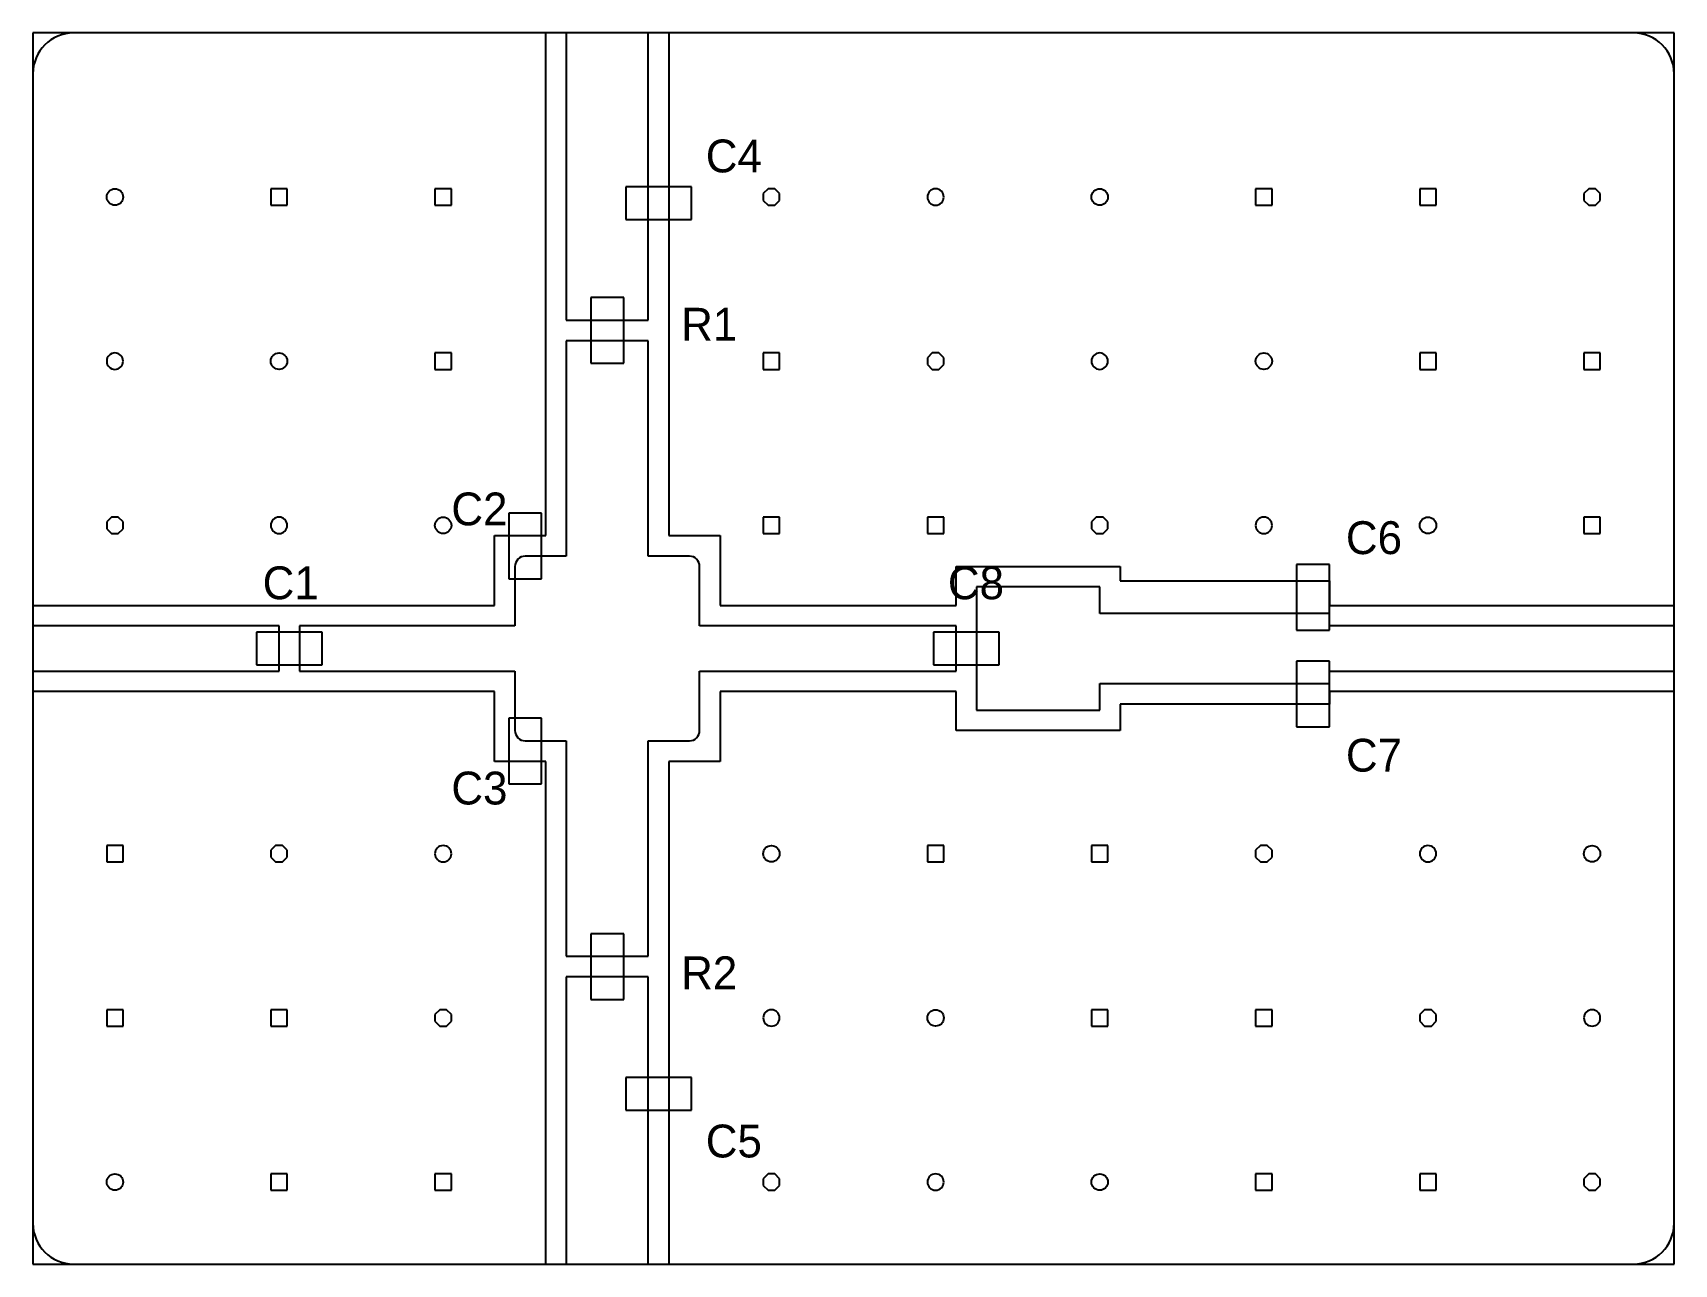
# Model space of a CAD drawing. Header units: millimetres. Extents: x 0 to 40, y 0 to 30.
import ezdxf

# ---------------------------------------------------------------- set-up
doc = ezdxf.new("R2010")
doc.units = ezdxf.units.MM

msp = doc.modelspace()

# ---------------------------------------------------------------- linework, layer by layer
at = {"layer": 'BOARD'}
for p, q in [((39, 30), (1, 30)), ((0, 29), (0, 1)), ((40, 1), (40, 29)), ((1, 0), (39, 0))]:
    msp.add_line(p, q, dxfattribs=at)
for centre, start, end in [((1, 29), 90, 180), ((39, 29), 0, 90), ((1, 1), 180, 270), ((39, 1), 270, 0)]:
    msp.add_arc(centre, 1, start, end, dxfattribs=at)
at = {"layer": 'COPPER_BOTTOM'}
for p, q in [((40, 30), (0, 30)), ((0, 30), (0, 0)), ((40, 0), (40, 30)), ((0, 0), (40, 0))]:
    msp.add_line(p, q, dxfattribs=at)
at = {"layer": 'COPPER_TOP'}
for p, q in [((0, 30), (0, 16.05)), ((12.5, 30), (0, 30)), ((12.5, 17.75), (12.5, 30)), ((15, 30), (13, 30)), ((13, 30), (13, 23)), ((15, 23), (15, 30)), ((40, 30), (15.5, 30)), ((15.5, 30), (15.5, 17.75)), ((40, 16.05), (40, 30)), ((13, 23), (15, 23)), ((15, 22.5), (13, 22.5)), ((13, 22.5), (13, 17.25)), ((15, 17.25), (15, 22.5)), ((11.25, 16.05), (11.25, 17.75)), ((11.25, 17.75), (12.5, 17.75)), ((15.5, 17.75), (16.75, 17.75)), ((16.75, 17.75), (16.75, 16.05)), ((13, 17.25), (12, 17.25)), ((16, 17.25), (15, 17.25)), ((11.75, 17), (11.75, 15.55)), ((16.25, 15.55), (16.25, 17)), ((22.5, 16.05), (22.5, 17)), ((22.5, 17), (26.5, 17)), ((26.5, 17), (26.5, 16.65)), ((26, 16.5), (23, 16.5)), ((23, 16.5), (23, 13.5)), ((26, 15.85), (26, 16.5)), ((26.5, 16.65), (31.6, 16.65)), ((31.6, 16.65), (31.6, 16.05)), ((0, 16.05), (11.25, 16.05)), ((16.75, 16.05), (22.5, 16.05)), ((31.6, 16.05), (40, 16.05)), ((31.6, 15.85), (26, 15.85)), ((31.6, 15.55), (31.6, 15.85)), ((6, 15.55), (0, 15.55)), ((0, 15.55), (0, 14.45)), ((6, 14.45), (6, 15.55)), ((11.75, 15.55), (6.5, 15.55)), ((6.5, 15.55), (6.5, 14.45)), ((22.5, 15.55), (16.25, 15.55)), ((22.5, 14.45), (22.5, 15.55)), ((40, 15.55), (31.6, 15.55)), ((40, 14.45), (40, 15.55)), ((0, 14.45), (6, 14.45)), ((6.5, 14.45), (11.75, 14.45)), ((11.75, 14.45), (11.75, 13)), ((16.25, 13), (16.25, 14.45)), ((16.25, 14.45), (22.5, 14.45)), ((31.6, 14.45), (40, 14.45)), ((31.6, 14.15), (31.6, 14.45)), ((26, 13.5), (26, 14.15)), ((26, 14.15), (31.6, 14.15)), ((11.25, 13.95), (0, 13.95)), ((0, 13.95), (0, 0)), ((11.25, 12.25), (11.25, 13.95)), ((22.5, 13.95), (16.75, 13.95)), ((16.75, 13.95), (16.75, 12.25)), ((22.5, 13), (22.5, 13.95)), ((31.6, 13.64), (26.5, 13.64)), ((26.5, 13.64), (26.5, 13)), ((40, 13.95), (31.6, 13.95)), ((31.6, 13.95), (31.6, 13.64)), ((40, 0), (40, 13.95)), ((23, 13.5), (26, 13.5)), ((26.5, 13), (22.5, 13)), ((12, 12.75), (13, 12.75)), ((13, 12.75), (13, 7.5)), ((15, 7.5), (15, 12.75)), ((15, 12.75), (16, 12.75)), ((12.5, 12.25), (11.25, 12.25)), ((12.5, 0), (12.5, 12.25)), ((15.5, 12.25), (15.5, 0)), ((16.75, 12.25), (15.5, 12.25)), ((13, 7.5), (15, 7.5)), ((15, 7), (13, 7)), ((13, 7), (13, 0)), ((15, 0), (15, 7)), ((0, 0), (12.5, 0)), ((13, 0), (15, 0)), ((15.5, 0), (40, 0))]:
    msp.add_line(p, q, dxfattribs=at)
for centre, start, end in [((12, 17), 90, 180), ((16, 17), 0, 90), ((12, 13), 180, 270), ((16, 13), 270, 0)]:
    msp.add_arc(centre, 0.25, start, end, dxfattribs=at)
at = {"layer": 'DRILL'}
for p, q in [((6.2, 26.2), (5.8, 26.2)), ((5.8, 26.2), (5.8, 25.8)), ((6.2, 25.8), (6.2, 26.2)), ((10.2, 26.2), (9.8, 26.2)), ((9.8, 26.2), (9.8, 25.8)), ((10.2, 25.8), (10.2, 26.2)), ((17.917, 26.2), (17.8, 26.083)), ((17.8, 26.083), (17.8, 25.917)), ((18.083, 26.2), (17.917, 26.2)), ((18.2, 26.083), (18.083, 26.2)), ((18.2, 25.917), (18.2, 26.083)), ((30.2, 26.2), (29.8, 26.2)), ((29.8, 26.2), (29.8, 25.8)), ((30.2, 25.8), (30.2, 26.2)), ((34.2, 26.2), (33.8, 26.2)), ((33.8, 26.2), (33.8, 25.8)), ((34.2, 25.8), (34.2, 26.2)), ((37.917, 26.2), (37.8, 26.083)), ((37.8, 26.083), (37.8, 25.917)), ((38.083, 26.2), (37.917, 26.2)), ((38.2, 26.083), (38.083, 26.2)), ((38.2, 25.917), (38.2, 26.083)), ((5.8, 25.8), (6.2, 25.8)), ((9.8, 25.8), (10.2, 25.8)), ((17.8, 25.917), (17.917, 25.8)), ((17.917, 25.8), (18.083, 25.8)), ((18.083, 25.8), (18.2, 25.917)), ((29.8, 25.8), (30.2, 25.8)), ((33.8, 25.8), (34.2, 25.8)), ((37.8, 25.917), (37.917, 25.8)), ((37.917, 25.8), (38.083, 25.8)), ((38.083, 25.8), (38.2, 25.917)), ((10.2, 22.2), (9.8, 22.2)), ((9.8, 22.2), (9.8, 21.8)), ((10.2, 21.8), (10.2, 22.2)), ((18.2, 22.2), (17.8, 22.2)), ((17.8, 22.2), (17.8, 21.8)), ((18.2, 21.8), (18.2, 22.2)), ((21.917, 22.2), (21.8, 22.083)), ((21.8, 22.083), (21.8, 21.917)), ((22.083, 22.2), (21.917, 22.2)), ((22.2, 22.083), (22.083, 22.2)), ((22.2, 21.917), (22.2, 22.083)), ((34.2, 22.2), (33.8, 22.2)), ((33.8, 22.2), (33.8, 21.8)), ((34.2, 21.8), (34.2, 22.2)), ((38.2, 22.2), (37.8, 22.2)), ((37.8, 22.2), (37.8, 21.8)), ((38.2, 21.8), (38.2, 22.2)), ((9.8, 21.8), (10.2, 21.8)), ((17.8, 21.8), (18.2, 21.8)), ((21.8, 21.917), (21.917, 21.8)), ((21.917, 21.8), (22.083, 21.8)), ((22.083, 21.8), (22.2, 21.917)), ((33.8, 21.8), (34.2, 21.8)), ((37.8, 21.8), (38.2, 21.8)), ((1.917, 18.2), (1.8, 18.083)), ((1.8, 18.083), (1.8, 17.917)), ((2.083, 18.2), (1.917, 18.2)), ((2.2, 18.083), (2.083, 18.2)), ((2.2, 17.917), (2.2, 18.083)), ((18.2, 18.2), (17.8, 18.2)), ((17.8, 18.2), (17.8, 17.8)), ((18.2, 17.8), (18.2, 18.2)), ((22.2, 18.2), (21.8, 18.2)), ((21.8, 18.2), (21.8, 17.8)), ((22.2, 17.8), (22.2, 18.2)), ((25.917, 18.2), (25.8, 18.083)), ((25.8, 18.083), (25.8, 17.917)), ((26.083, 18.2), (25.917, 18.2)), ((26.2, 18.083), (26.083, 18.2)), ((26.2, 17.917), (26.2, 18.083)), ((38.2, 18.2), (37.8, 18.2)), ((37.8, 18.2), (37.8, 17.8)), ((38.2, 17.8), (38.2, 18.2)), ((1.8, 17.917), (1.917, 17.8)), ((1.917, 17.8), (2.083, 17.8)), ((2.083, 17.8), (2.2, 17.917)), ((17.8, 17.8), (18.2, 17.8)), ((21.8, 17.8), (22.2, 17.8)), ((25.8, 17.917), (25.917, 17.8)), ((25.917, 17.8), (26.083, 17.8)), ((26.083, 17.8), (26.2, 17.917)), ((37.8, 17.8), (38.2, 17.8)), ((2.2, 10.2), (1.8, 10.2)), ((1.8, 10.2), (1.8, 9.8)), ((2.2, 9.8), (2.2, 10.2)), ((5.917, 10.2), (5.8, 10.083)), ((5.8, 10.083), (5.8, 9.917)), ((6.083, 10.2), (5.917, 10.2)), ((6.2, 10.083), (6.083, 10.2)), ((6.2, 9.917), (6.2, 10.083)), ((22.2, 10.2), (21.8, 10.2)), ((21.8, 10.2), (21.8, 9.8)), ((22.2, 9.8), (22.2, 10.2)), ((26.2, 10.2), (25.8, 10.2)), ((25.8, 10.2), (25.8, 9.8)), ((26.2, 9.8), (26.2, 10.2)), ((29.917, 10.2), (29.8, 10.083)), ((29.8, 10.083), (29.8, 9.917)), ((30.083, 10.2), (29.917, 10.2)), ((30.2, 10.083), (30.083, 10.2)), ((30.2, 9.917), (30.2, 10.083)), ((1.8, 9.8), (2.2, 9.8)), ((5.8, 9.917), (5.917, 9.8)), ((5.917, 9.8), (6.083, 9.8)), ((6.083, 9.8), (6.2, 9.917)), ((21.8, 9.8), (22.2, 9.8)), ((25.8, 9.8), (26.2, 9.8)), ((29.8, 9.917), (29.917, 9.8)), ((29.917, 9.8), (30.083, 9.8)), ((30.083, 9.8), (30.2, 9.917)), ((2.2, 6.2), (1.8, 6.2)), ((1.8, 6.2), (1.8, 5.8)), ((2.2, 5.8), (2.2, 6.2)), ((6.2, 6.2), (5.8, 6.2)), ((5.8, 6.2), (5.8, 5.8)), ((6.2, 5.8), (6.2, 6.2)), ((9.917, 6.2), (9.8, 6.083)), ((9.8, 6.083), (9.8, 5.917)), ((10.083, 6.2), (9.917, 6.2)), ((10.2, 6.083), (10.083, 6.2)), ((10.2, 5.917), (10.2, 6.083)), ((26.2, 6.2), (25.8, 6.2)), ((25.8, 6.2), (25.8, 5.8)), ((26.2, 5.8), (26.2, 6.2)), ((30.2, 6.2), (29.8, 6.2)), ((29.8, 6.2), (29.8, 5.8)), ((30.2, 5.8), (30.2, 6.2)), ((33.917, 6.2), (33.8, 6.083)), ((33.8, 6.083), (33.8, 5.917)), ((34.083, 6.2), (33.917, 6.2)), ((34.2, 6.083), (34.083, 6.2)), ((34.2, 5.917), (34.2, 6.083)), ((1.8, 5.8), (2.2, 5.8)), ((5.8, 5.8), (6.2, 5.8)), ((9.8, 5.917), (9.917, 5.8)), ((9.917, 5.8), (10.083, 5.8)), ((10.083, 5.8), (10.2, 5.917)), ((25.8, 5.8), (26.2, 5.8)), ((29.8, 5.8), (30.2, 5.8)), ((33.8, 5.917), (33.917, 5.8)), ((33.917, 5.8), (34.083, 5.8)), ((34.083, 5.8), (34.2, 5.917)), ((6.2, 2.2), (5.8, 2.2)), ((5.8, 2.2), (5.8, 1.8)), ((6.2, 1.8), (6.2, 2.2)), ((10.2, 2.2), (9.8, 2.2)), ((9.8, 2.2), (9.8, 1.8)), ((10.2, 1.8), (10.2, 2.2)), ((17.917, 2.2), (17.8, 2.083)), ((17.8, 2.083), (17.8, 1.917)), ((18.083, 2.2), (17.917, 2.2)), ((18.2, 2.083), (18.083, 2.2)), ((18.2, 1.917), (18.2, 2.083)), ((30.2, 2.2), (29.8, 2.2)), ((29.8, 2.2), (29.8, 1.8)), ((30.2, 1.8), (30.2, 2.2)), ((34.2, 2.2), (33.8, 2.2)), ((33.8, 2.2), (33.8, 1.8)), ((34.2, 1.8), (34.2, 2.2)), ((37.917, 2.2), (37.8, 2.083)), ((37.8, 2.083), (37.8, 1.917)), ((38.083, 2.2), (37.917, 2.2)), ((38.2, 2.083), (38.083, 2.2)), ((38.2, 1.917), (38.2, 2.083)), ((5.8, 1.8), (6.2, 1.8)), ((9.8, 1.8), (10.2, 1.8)), ((17.8, 1.917), (17.917, 1.8)), ((17.917, 1.8), (18.083, 1.8)), ((18.083, 1.8), (18.2, 1.917)), ((29.8, 1.8), (30.2, 1.8)), ((33.8, 1.8), (34.2, 1.8)), ((37.8, 1.917), (37.917, 1.8)), ((37.917, 1.8), (38.083, 1.8)), ((38.083, 1.8), (38.2, 1.917))]:
    msp.add_line(p, q, dxfattribs=at)
for centre in [(2, 26), (26, 26), (6, 22), (30, 22), (10, 18), (34, 18), (18, 10), (38, 10), (22, 6), (2, 2), (26, 2)]:
    msp.add_circle(centre, 0.2, dxfattribs=at)
for centre, start, end in [((22, 26), 0, 180), ((22, 26), 180, 0), ((2, 22), 0, 180), ((2, 22), 180, 0), ((26, 22), 0, 180), ((26, 22), 180, 0), ((6, 18), 0, 180), ((6, 18), 180, 0), ((30, 18), 0, 180), ((30, 18), 180, 0), ((10, 10), 0, 180), ((10, 10), 180, 0), ((34, 10), 0, 180), ((34, 10), 180, 0), ((18, 6), 0, 180), ((18, 6), 180, 0), ((38, 6), 0, 180), ((38, 6), 180, 0), ((22, 2), 0, 180), ((22, 2), 180, 0)]:
    msp.add_arc(centre, 0.2, start, end, dxfattribs=at)
at = {"layer": 'SILK_TOP'}
for p, q in [((16.05, 26.25), (14.45, 26.25)), ((14.45, 26.25), (14.45, 25.45)), ((16.05, 25.45), (16.05, 26.25)), ((14.45, 25.45), (16.05, 25.45)), ((14.4, 23.55), (13.6, 23.55)), ((13.6, 23.55), (13.6, 21.95)), ((14.4, 21.95), (14.4, 23.55)), ((13.6, 21.95), (14.4, 21.95)), ((12.4, 18.3), (11.6, 18.3)), ((11.6, 18.3), (11.6, 16.7)), ((12.4, 16.7), (12.4, 18.3)), ((31.6, 17.05), (30.8, 17.05)), ((30.8, 17.05), (30.8, 15.45)), ((31.6, 15.45), (31.6, 17.05)), ((11.6, 16.7), (12.4, 16.7)), ((7.05, 15.4), (5.45, 15.4)), ((5.45, 15.4), (5.45, 14.6)), ((7.05, 14.6), (7.05, 15.4)), ((23.55, 15.4), (21.95, 15.4)), ((21.95, 15.4), (21.95, 14.6)), ((23.55, 14.6), (23.55, 15.4)), ((30.8, 15.45), (31.6, 15.45)), ((5.45, 14.6), (7.05, 14.6)), ((21.95, 14.6), (23.55, 14.6)), ((31.6, 14.695), (30.8, 14.695)), ((30.8, 14.695), (30.8, 13.095)), ((31.6, 13.095), (31.6, 14.695)), ((12.4, 13.3), (11.6, 13.3)), ((11.6, 13.3), (11.6, 11.7)), ((12.4, 11.7), (12.4, 13.3)), ((30.8, 13.095), (31.6, 13.095)), ((11.6, 11.7), (12.4, 11.7)), ((14.4, 8.05), (13.6, 8.05)), ((13.6, 8.05), (13.6, 6.45)), ((14.4, 6.45), (14.4, 8.05)), ((13.6, 6.45), (14.4, 6.45)), ((16.05, 4.55), (14.45, 4.55)), ((14.45, 4.55), (14.45, 3.75)), ((16.05, 3.75), (16.05, 4.55)), ((14.45, 3.75), (16.05, 3.75))]:
    msp.add_line(p, q, dxfattribs=at)

# ---------------------------------------------------------------- texts
for s, p in [('C4', (16.4, 26.6)), ('R1', (15.8, 22.5)), ('C2', (10.2, 18)), ('C6', (32, 17.3)), ('C1', (5.6, 16.2)), ('C8', (22.3, 16.2)), ('C7', (32, 12)), ('C3', (10.2, 11.2)), ('R2', (15.8, 6.7)), ('C5', (16.4, 2.6))]:
    msp.add_text(s, height=0.8, dxfattribs=at).set_placement(p)

doc.saveas('drawing.dxf')
